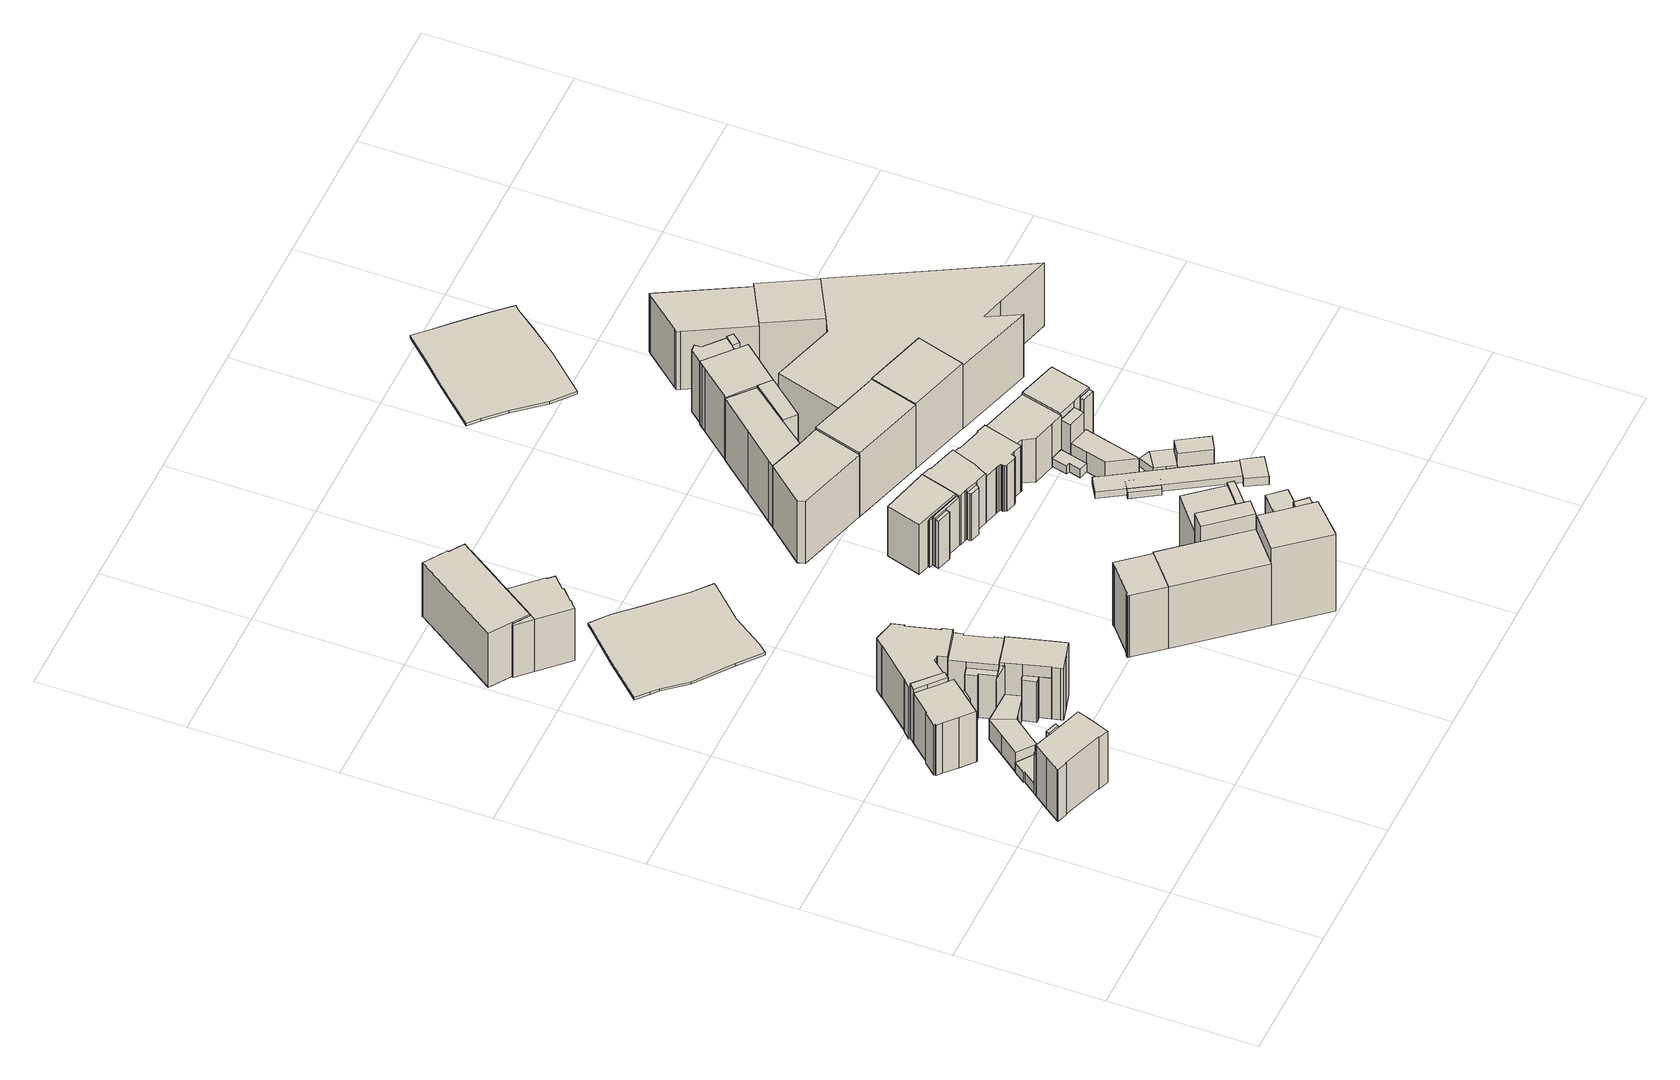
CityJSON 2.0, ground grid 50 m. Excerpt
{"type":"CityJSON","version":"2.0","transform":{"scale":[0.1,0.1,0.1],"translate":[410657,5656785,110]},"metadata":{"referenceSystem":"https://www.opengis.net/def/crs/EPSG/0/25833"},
"CityObjects":{
"building1":{"type":"Building","attributes":{"Gemeindeschluessel":14612000,"Geometrietyp2DReferenz":"3000","function":"31001_9998","roofType":"9999"},"children":["building1-1","building1-2"]},
"building1-1":{"type":"BuildingPart","attributes":{"Dachtyp_tdc":"tdcFreeFormRoof","Dachneigung":48.18,"QualitaetDacherkennung":24,"Geometrietyp2DReferenz":"3000","measuredHeight":22.72,"roofType":"5000"},"parents":["building1"],"geometry":[{"type":"Solid","lod":"1","boundaries":[[[[0,1,2,3,4]],[[5,6,7,8,9]],[[4,6,5,0]],[[3,7,6,4]],[[2,8,7,3]],[[1,9,8,2]],[[0,5,9,1]]]]}]},
"building1-2":{"type":"BuildingPart","attributes":{"Dachtyp_tdc":"tdcGableRoof","Dachneigung":35.53,"QualitaetDacherkennung":43,"Geometrietyp2DReferenz":"3000","measuredHeight":24.03,"roofType":"3100"},"parents":["building1"],"geometry":[{"type":"Solid","lod":"1","boundaries":[[[[10,11,12,13,14,15,16,17,18,19,20,21,22,23]],[[24,25,26,27,28,29,30,9,8,31,32,33,34,35]],[[23,25,24,10]],[[22,26,25,23]],[[21,27,26,22]],[[20,28,27,21]],[[19,29,28,20]],[[18,30,29,19]],[[17,9,30,18]],[[16,8,9,17]],[[15,31,8,16]],[[14,32,31,15]],[[13,33,32,14]],[[12,34,33,13]],[[11,35,34,12]],[[10,24,35,11]]]]}]},
"building2":{"type":"Building","attributes":{"Gemeindeschluessel":14612000,"Geometrietyp2DReferenz":"3000","function":"31001_9998","roofType":"9999"},"children":["building2-1","building2-2"]},
"building2-1":{"type":"BuildingPart","attributes":{"Dachtyp_tdc":"tdcFreeFormRoof","Dachneigung":70.53,"QualitaetDacherkennung":11,"Geometrietyp2DReferenz":"3000","measuredHeight":18.34,"roofType":"5000"},"parents":["building2"],"geometry":[{"type":"Solid","lod":"1","boundaries":[[[[36,37,38,39]],[[30,40,5,9]],[[39,40,30,36]],[[38,5,40,39]],[[37,9,5,38]],[[36,30,9,37]]]]}]},
"building2-2":{"type":"BuildingPart","attributes":{"Dachtyp_tdc":"tdcPolyFlatRoof","Dachneigung":3.97,"QualitaetDacherkennung":47,"Geometrietyp2DReferenz":"3000","measuredHeight":4.59,"roofType":"2100"},"parents":["building2"],"geometry":[{"type":"Solid","lod":"1","boundaries":[[[[41,42,43,44,45,46,47,48]],[[49,50,6,5,40,51,52,53]],[[48,50,49,41]],[[47,6,50,48]],[[46,5,6,47]],[[45,40,5,46]],[[44,51,40,45]],[[43,52,51,44]],[[42,53,52,43]],[[41,49,53,42]]]]}]},
"building3":{"type":"Building","attributes":{"Gemeindeschluessel":14612000,"Geometrietyp2DReferenz":"3000","function":"31001_9998","roofType":"9999"},"children":["building3-1","building3-2","building3-3"]},
"building3-1":{"type":"BuildingPart","attributes":{"Dachtyp_tdc":"tdcCutGableRoof","Dachneigung":29.33,"QualitaetDacherkennung":66,"Geometrietyp2DReferenz":"3000","measuredHeight":23.26,"roofType":"9999"},"parents":["building3"],"geometry":[{"type":"Solid","lod":"1","boundaries":[[[[54,55,56,57,58,59,60,61,62,63,64,65,66,67]],[[68,69,70,71,72,73,74,75,76,77,78,79,80,81]],[[67,69,68,54]],[[66,70,69,67]],[[65,71,70,66]],[[64,72,71,65]],[[63,73,72,64]],[[62,74,73,63]],[[61,75,74,62]],[[60,76,75,61]],[[59,77,76,60]],[[58,78,77,59]],[[57,79,78,58]],[[56,80,79,57]],[[55,81,80,56]],[[54,68,81,55]]]]}]},
"building3-2":{"type":"BuildingPart","attributes":{"Dachtyp_tdc":"tdcPolyFlatRoof","Dachneigung":14.62,"QualitaetDacherkennung":5,"Geometrietyp2DReferenz":"3000","measuredHeight":21.39,"roofType":"2100"},"parents":["building3"],"geometry":[{"type":"Solid","lod":"1","boundaries":[[[[82,83,84,85,86,87]],[[70,88,89,90,91,71]],[[87,88,70,82]],[[86,89,88,87]],[[85,90,89,86]],[[84,91,90,85]],[[83,71,91,84]],[[82,70,71,83]]]]}]},
"building3-3":{"type":"BuildingPart","attributes":{"Dachtyp_tdc":"tdcGableRoof","Dachneigung":46.06,"QualitaetDacherkennung":36,"Geometrietyp2DReferenz":"3000","measuredHeight":26.5,"roofType":"3100"},"parents":["building3"],"geometry":[{"type":"Solid","lod":"1","boundaries":[[[[92,93,94,95,96,97]],[[98,99,68,100,79,101]],[[97,99,98,92]],[[96,68,99,97]],[[95,100,68,96]],[[94,79,100,95]],[[93,101,79,94]],[[92,98,101,93]]]]}]},
"building4":{"type":"Building","attributes":{"Gemeindeschluessel":14612000,"Geometrietyp2DReferenz":"3000","function":"31001_9998","roofType":"9999"},"children":["building4-1","building4-2","building4-3","building4-4","building4-5"]},
"building4-1":{"type":"BuildingPart","attributes":{"Dachtyp_tdc":"tdcPolyFlatRoof","Dachneigung":3.03,"QualitaetDacherkennung":69,"Geometrietyp2DReferenz":"3000","measuredHeight":8.66,"roofType":"2100"},"parents":["building4"],"geometry":[{"type":"Solid","lod":"1","boundaries":[[[[102,103,104,105,106,107,108]],[[109,110,111,112,113,114,115]],[[108,110,109,102]],[[107,111,110,108]],[[106,112,111,107]],[[105,113,112,106]],[[104,114,113,105]],[[103,115,114,104]],[[102,109,115,103]]]]}]},
"building4-2":{"type":"BuildingPart","attributes":{"Dachtyp_tdc":"tdcPolyFlatRoof","Dachneigung":3.24,"QualitaetDacherkennung":60,"Geometrietyp2DReferenz":"3000","measuredHeight":8.74,"roofType":"2100"},"parents":["building4"],"geometry":[{"type":"Solid","lod":"1","boundaries":[[[[116,103,102,117,118,119,120]],[[121,122,123,124,125,109,115]],[[120,122,121,116]],[[119,123,122,120]],[[118,124,123,119]],[[117,125,124,118]],[[102,109,125,117]],[[103,115,109,102]],[[116,121,115,103]]]]}]},
"building4-3":{"type":"BuildingPart","attributes":{"Dachtyp_tdc":"tdcFreeFormRoof","Dachneigung":61.63,"QualitaetDacherkennung":20,"Geometrietyp2DReferenz":"3000","measuredHeight":21.73,"roofType":"5000"},"parents":["building4"],"geometry":[{"type":"Solid","lod":"1","boundaries":[[[[126,127,128,129,130,131,132,133,134]],[[135,136,137,138,139,124,140,123,141]],[[134,136,135,126]],[[133,137,136,134]],[[132,138,137,133]],[[131,139,138,132]],[[130,124,139,131]],[[129,140,124,130]],[[128,123,140,129]],[[127,141,123,128]],[[126,135,141,127]]]]}]},
"building4-4":{"type":"BuildingPart","attributes":{"Dachtyp_tdc":"tdcFreeFormRoof","Dachneigung":58.58,"QualitaetDacherkennung":15,"Geometrietyp2DReferenz":"3000","measuredHeight":21.05,"roofType":"5000"},"parents":["building4"],"geometry":[{"type":"Solid","lod":"1","boundaries":[[[[142,143,144,145]],[[122,121,146,147]],[[145,121,122,142]],[[144,146,121,145]],[[143,147,146,144]],[[142,122,147,143]]]]}]},
"building4-5":{"type":"BuildingPart","attributes":{"Dachtyp_tdc":"tdcGableRoof","Dachneigung":33.59,"QualitaetDacherkennung":69,"Geometrietyp2DReferenz":"3000","measuredHeight":23.8,"roofType":"3100"},"parents":["building4"],"geometry":[{"type":"Solid","lod":"1","boundaries":[[[[148,149,150,151,152,153,154,155,156,157,158,159,160]],[[136,135,123,122,147,161,162,163,164,165,166,167,168]],[[160,135,136,148]],[[159,123,135,160]],[[158,122,123,159]],[[157,147,122,158]],[[156,161,147,157]],[[155,162,161,156]],[[154,163,162,155]],[[153,164,163,154]],[[152,165,164,153]],[[151,166,165,152]],[[150,167,166,151]],[[149,168,167,150]],[[148,136,168,149]]]]}]},
"building5":{"type":"Building","attributes":{"Dachtyp_tdc":"tdcFreeFormRoof","Gemeindeschluessel":14612000,"Dachneigung":17.53,"QualitaetDacherkennung":15,"Geometrietyp2DReferenz":"3000","measuredHeight":23.9,"function":"31001_9998","roofType":"5000"},"geometry":[{"type":"Solid","lod":"1","boundaries":[[[[169,170,171,172,173,174,175,176,177,178,179,180,181,182,183,184,185,186,187,188]],[[189,190,191,192,193,194,195,196,197,198,199,200,201,202,203,204,205,206,207,208]],[[188,190,189,169]],[[187,191,190,188]],[[186,192,191,187]],[[185,193,192,186]],[[184,194,193,185]],[[183,195,194,184]],[[182,196,195,183]],[[181,197,196,182]],[[180,198,197,181]],[[179,199,198,180]],[[178,200,199,179]],[[177,201,200,178]],[[176,202,201,177]],[[175,203,202,176]],[[174,204,203,175]],[[173,205,204,174]],[[172,206,205,173]],[[171,207,206,172]],[[170,208,207,171]],[[169,189,208,170]]]]}]},
"building6":{"type":"Building","attributes":{"Gemeindeschluessel":14612000,"Geometrietyp2DReferenz":"3000","function":"31001_9998","roofType":"9999"},"children":["building6-1","building6-2"]},
"building6-1":{"type":"BuildingPart","attributes":{"Dachtyp_tdc":"tdcGableRoof","Dachneigung":30.36,"QualitaetDacherkennung":74,"Geometrietyp2DReferenz":"3000","measuredHeight":23.02,"roofType":"3100"},"parents":["building6"],"geometry":[{"type":"Solid","lod":"1","boundaries":[[[[209,210,211,212,213,214,215,216,217,218,219,220]],[[221,222,223,224,225,226,227,228,229,230,231,232]],[[220,222,221,209]],[[219,223,222,220]],[[218,224,223,219]],[[217,225,224,218]],[[216,226,225,217]],[[215,227,226,216]],[[214,228,227,215]],[[213,229,228,214]],[[212,230,229,213]],[[211,231,230,212]],[[210,232,231,211]],[[209,221,232,210]]]]}]},
"building6-2":{"type":"BuildingPart","attributes":{"Dachtyp_tdc":"tdcFreeFormRoof","Dachneigung":64.62,"QualitaetDacherkennung":30,"Geometrietyp2DReferenz":"3000","measuredHeight":20.66,"roofType":"5000"},"parents":["building6"],"geometry":[{"type":"Solid","lod":"1","boundaries":[[[[233,234,235,236,237,238,239]],[[240,241,242,243,244,228,227]],[[239,240,227,233]],[[238,241,240,239]],[[237,242,241,238]],[[236,243,242,237]],[[235,244,243,236]],[[234,228,244,235]],[[233,227,228,234]]]]}]},
"building7":{"type":"Building","attributes":{"name":"Leonardo Hotel","Gemeindeschluessel":14612000,"Geometrietyp2DReferenz":"3000","function":"31001_2071","roofType":"9999"},"children":["building7-1","building7-2","building7-3","building7-4","building7-5"]},
"building7-1":{"type":"BuildingPart","attributes":{"Dachtyp_tdc":"tdcPolyFlatRoof","Dachneigung":12.31,"QualitaetDacherkennung":57,"Geometrietyp2DReferenz":"3000","measuredHeight":4.43,"roofType":"2100"},"parents":["building7"],"geometry":[{"type":"Solid","lod":"1","boundaries":[[[[245,246,247,248]],[[249,250,251,252]],[[248,250,249,245]],[[247,251,250,248]],[[246,252,251,247]],[[245,249,252,246]]]]}]},
"building7-2":{"type":"BuildingPart","attributes":{"Dachtyp_tdc":"tdcPolyFlatRoof","Dachneigung":0,"QualitaetDacherkennung":54,"Geometrietyp2DReferenz":"3000","measuredHeight":22.16,"roofType":"1000"},"parents":["building7"],"geometry":[{"type":"Solid","lod":"1","boundaries":[[[[253,254,255,256,257,258,259,260,261,262,263,264]],[[265,266,267,268,269,270,271,272,273,274,275,276]],[[264,266,265,253]],[[263,267,266,264]],[[262,268,267,263]],[[261,269,268,262]],[[260,270,269,261]],[[259,271,270,260]],[[258,272,271,259]],[[257,273,272,258]],[[256,274,273,257]],[[255,275,274,256]],[[254,276,275,255]],[[253,265,276,254]]]]}]},
"building7-3":{"type":"BuildingPart","attributes":{"Dachtyp_tdc":"tdcPolyFlatRoof","Dachneigung":0,"QualitaetDacherkennung":30,"Geometrietyp2DReferenz":"3000","measuredHeight":22.2,"roofType":"1000"},"parents":["building7"],"geometry":[{"type":"Solid","lod":"1","boundaries":[[[[277,278,279,280]],[[265,281,282,283]],[[280,281,265,277]],[[279,282,281,280]],[[278,283,282,279]],[[277,265,283,278]]]]}]},
"building7-4":{"type":"BuildingPart","attributes":{"Dachtyp_tdc":"tdcPolyFlatRoof","Dachneigung":0,"QualitaetDacherkennung":19,"Geometrietyp2DReferenz":"3000","measuredHeight":22.3,"roofType":"1000"},"parents":["building7"],"geometry":[{"type":"Solid","lod":"1","boundaries":[[[[284,285,286,287,288,289,290]],[[291,249,252,266,283,292,293]],[[290,249,291,284]],[[289,252,249,290]],[[288,266,252,289]],[[287,283,266,288]],[[286,292,283,287]],[[285,293,292,286]],[[284,291,293,285]]]]}]},
"building7-5":{"type":"BuildingPart","attributes":{"Dachtyp_tdc":"tdcHipRoof","Dachneigung":15.11,"QualitaetDacherkennung":19,"Geometrietyp2DReferenz":"3000","measuredHeight":24.13,"roofType":"3200"},"parents":["building7"],"geometry":[{"type":"Solid","lod":"1","boundaries":[[[[294,295,296,297,298,299,300,301,302]],[[282,303,304,305,306,307,308,293,292]],[[302,303,282,294]],[[301,304,303,302]],[[300,305,304,301]],[[299,306,305,300]],[[298,307,306,299]],[[297,308,307,298]],[[296,293,308,297]],[[295,292,293,296]],[[294,282,292,295]]]]}]},
"building8":{"type":"Building","attributes":{"BodenHoehe":115.72,"gemHoehe":0,"BauwerkHoehe":1,"Erfassungsdatum_Objekt":"2021-12-02","Gemeindeschluessel":"14612000","Geometrietyp2DReferenz":"3000","measuredHeight":1,"function":"53001_1800"},"geometry":[{"type":"Solid","lod":"1","boundaries":[[[[309,310,311,312,313,314,315,316,317,318,319,320,321,322,323,324,325,326]],[[327,328,329,330,331,332,333,334,335,336,337,338,339,340,341,342,343,344]],[[326,328,327,309]],[[325,329,328,326]],[[324,330,329,325]],[[323,331,330,324]],[[322,332,331,323]],[[321,333,332,322]],[[320,334,333,321]],[[319,335,334,320]],[[318,336,335,319]],[[317,337,336,318]],[[316,338,337,317]],[[315,339,338,316]],[[314,340,339,315]],[[313,341,340,314]],[[312,342,341,313]],[[311,343,342,312]],[[310,344,343,311]],[[309,327,344,310]]]]}]},
"building9":{"type":"Building","attributes":{"Gemeindeschluessel":14612000,"Geometrietyp2DReferenz":"3000","function":"31001_9998","roofType":"9999"},"children":["building9-1","building9-2","building9-3","building9-4","building9-5","building9-6","building9-7","building9-8"]},
"building9-1":{"type":"BuildingPart","attributes":{"Dachtyp_tdc":"tdcPolyFlatRoof","Dachneigung":0,"QualitaetDacherkennung":0,"Geometrietyp2DReferenz":"3000","measuredHeight":3.32,"roofType":"9999"},"parents":["building9"],"geometry":[{"type":"Solid","lod":"1","boundaries":[[[[345,346,347,348,349]],[[350,351,352,353,354]],[[349,351,350,345]],[[348,352,351,349]],[[347,353,352,348]],[[346,354,353,347]],[[345,350,354,346]]]]}]},
"building9-2":{"type":"BuildingPart","attributes":{"Dachtyp_tdc":"tdcGableRoof","Dachneigung":31.14,"QualitaetDacherkennung":39,"Geometrietyp2DReferenz":"3000","measuredHeight":28.52,"roofType":"3100"},"parents":["building9"],"geometry":[{"type":"Solid","lod":"1","boundaries":[[[[355,356,357,358,359,360,361,362]],[[354,363,364,365,366,367,368,350]],[[362,363,354,355]],[[361,364,363,362]],[[360,365,364,361]],[[359,366,365,360]],[[358,367,366,359]],[[357,368,367,358]],[[356,350,368,357]],[[355,354,350,356]]]]}]},
"building9-3":{"type":"BuildingPart","attributes":{"Dachtyp_tdc":"tdcPolyFlatRoof","Dachneigung":0,"QualitaetDacherkennung":59,"Geometrietyp2DReferenz":"3000","measuredHeight":32.54,"roofType":"1000"},"parents":["building9"],"geometry":[{"type":"Solid","lod":"1","boundaries":[[[[369,370,371,372,373]],[[363,374,375,376,364]],[[373,374,363,369]],[[372,375,374,373]],[[371,376,375,372]],[[370,364,376,371]],[[369,363,364,370]]]]}]},
"building9-4":{"type":"BuildingPart","attributes":{"Dachtyp_tdc":"tdcPolyFlatRoof","Dachneigung":0,"QualitaetDacherkennung":31,"Geometrietyp2DReferenz":"3000","measuredHeight":24.91,"roofType":"1000"},"parents":["building9"],"geometry":[{"type":"Solid","lod":"1","boundaries":[[[[377,378,379,380]],[[374,381,382,375]],[[380,381,374,377]],[[379,382,381,380]],[[378,375,382,379]],[[377,374,375,378]]]]}]},
"building9-5":{"type":"BuildingPart","attributes":{"Dachtyp_tdc":"tdcHipAndGableRoof","Dachneigung":31.16,"QualitaetDacherkennung":58,"Geometrietyp2DReferenz":"3000","measuredHeight":28.51,"roofType":"5000"},"parents":["building9"],"geometry":[{"type":"Solid","lod":"1","boundaries":[[[[358,383,357,384,385,386,387,388,389,390,391]],[[367,392,393,394,395,396,397,398,399,368,400]],[[391,392,367,358]],[[390,393,392,391]],[[389,394,393,390]],[[388,395,394,389]],[[387,396,395,388]],[[386,397,396,387]],[[385,398,397,386]],[[384,399,398,385]],[[357,368,399,384]],[[383,400,368,357]],[[358,367,400,383]]]]}]},
"building9-6":{"type":"BuildingPart","attributes":{"Dachtyp_tdc":"tdcPolyFlatRoof","Dachneigung":0,"QualitaetDacherkennung":52,"Geometrietyp2DReferenz":"3000","measuredHeight":28.01,"roofType":"1000"},"parents":["building9"],"geometry":[{"type":"Solid","lod":"1","boundaries":[[[[401,402,403,404,405]],[[406,407,408,409,410]],[[405,407,406,401]],[[404,408,407,405]],[[403,409,408,404]],[[402,410,409,403]],[[401,406,410,402]]]]}]},
"building9-7":{"type":"BuildingPart","attributes":{"Dachtyp_tdc":"tdcPolyFlatRoof","Dachneigung":10.08,"QualitaetDacherkennung":61,"Geometrietyp2DReferenz":"3000","measuredHeight":15.03,"roofType":"2100"},"parents":["building9"],"geometry":[{"type":"Solid","lod":"1","boundaries":[[[[411,412,413,414,415]],[[416,417,408,407,418]],[[415,417,416,411]],[[414,408,417,415]],[[413,407,408,414]],[[412,418,407,413]],[[411,416,418,412]]]]}]},
"building9-8":{"type":"BuildingPart","attributes":{"Dachtyp_tdc":"tdcPolyFlatRoof","Dachneigung":0,"QualitaetDacherkennung":44,"Geometrietyp2DReferenz":"3000","measuredHeight":32.74,"roofType":"1000"},"parents":["building9"],"geometry":[{"type":"Solid","lod":"1","boundaries":[[[[419,420,421,422,423,424,425]],[[410,426,427,366,365,428,406]],[[425,426,410,419]],[[424,427,426,425]],[[423,366,427,424]],[[422,365,366,423]],[[421,428,365,422]],[[420,406,428,421]],[[419,410,406,420]]]]}]},
"building10":{"type":"Building","attributes":{"Gemeindeschluessel":14612000,"Geometrietyp2DReferenz":"3000","function":"31001_9998","roofType":"9999"},"children":["building10-1","building10-2","building10-3","building10-4"]},
"building10-1":{"type":"BuildingPart","attributes":{"Dachtyp_tdc":"tdcFreeFormRoof","Dachneigung":77.82,"QualitaetDacherkennung":31,"Geometrietyp2DReferenz":"3000","measuredHeight":21.51,"roofType":"5000"},"parents":["building10"],"geometry":[{"type":"Solid","lod":"1","boundaries":[[[[429,430,431,432,433]],[[434,435,436,437,438]],[[433,435,434,429]],[[432,436,435,433]],[[431,437,436,432]],[[430,438,437,431]],[[429,434,438,430]]]]}]},
"building10-2":{"type":"BuildingPart","attributes":{"Dachtyp_tdc":"tdcPolyFlatRoof","Dachneigung":23.95,"QualitaetDacherkennung":57,"Geometrietyp2DReferenz":"3000","measuredHeight":20.24,"roofType":"2100"},"parents":["building10"],"geometry":[{"type":"Solid","lod":"1","boundaries":[[[[439,440,441,442]],[[443,436,435,444]],[[442,436,443,439]],[[441,435,436,442]],[[440,444,435,441]],[[439,443,444,440]]]]}]},
"building10-3":{"type":"BuildingPart","attributes":{"Dachtyp_tdc":"tdcPolyFlatRoof","Dachneigung":0,"QualitaetDacherkennung":22,"Geometrietyp2DReferenz":"3000","measuredHeight":19.78,"roofType":"1000"},"parents":["building10"],"geometry":[{"type":"Solid","lod":"1","boundaries":[[[[445,446,447,448,449]],[[450,438,437,451,452]],[[449,438,450,445]],[[448,437,438,449]],[[447,451,437,448]],[[446,452,451,447]],[[445,450,452,446]]]]}]},
"building10-4":{"type":"BuildingPart","attributes":{"Dachtyp_tdc":"tdcGableRoof","Dachneigung":29.62,"QualitaetDacherkennung":76,"Geometrietyp2DReferenz":"3000","measuredHeight":22.91,"roofType":"3100"},"parents":["building10"],"geometry":[{"type":"Solid","lod":"1","boundaries":[[[[453,454,455,456]],[[457,458,450,459]],[[456,458,457,453]],[[455,450,458,456]],[[454,459,450,455]],[[453,457,459,454]]]]}]},
"building11":{"type":"Building","attributes":{"Dachtyp_tdc":"tdcPolyFlatRoof","Gemeindeschluessel":14612000,"Dachneigung":0,"QualitaetDacherkennung":79,"Geometrietyp2DReferenz":"3000","measuredHeight":26.2,"function":"31001_9998","roofType":"1000"},"geometry":[{"type":"Solid","lod":"1","boundaries":[[[[460,461,462,463,464,465]],[[466,467,468,469,470,471]],[[465,467,466,460]],[[464,468,467,465]],[[463,469,468,464]],[[462,470,469,463]],[[461,471,470,462]],[[460,466,471,461]]]]}]},
"building12":{"type":"Building","attributes":{"Dachtyp_tdc":"tdcFreeFormRoof","Gemeindeschluessel":14612000,"Dachneigung":17,"QualitaetDacherkennung":2,"Geometrietyp2DReferenz":"3000","measuredHeight":26.18,"function":"31001_9998","roofType":"5000"},"geometry":[{"type":"Solid","lod":"1","boundaries":[[[[472,473,474,475]],[[476,477,478,479]],[[475,477,476,472]],[[474,478,477,475]],[[473,479,478,474]],[[472,476,479,473]]]]}]},
"building13":{"type":"Building","attributes":{"Gemeindeschluessel":14612000,"Geometrietyp2DReferenz":"3000","function":"31001_9998","roofType":"9999"},"children":["building13-1","building13-2"]},
"building13-1":{"type":"BuildingPart","attributes":{"Dachtyp_tdc":"tdcGableRoof","Dachneigung":28.88,"QualitaetDacherkennung":80,"Geometrietyp2DReferenz":"3000","measuredHeight":23.04,"roofType":"3100"},"parents":["building13"],"geometry":[{"type":"Solid","lod":"1","boundaries":[[[[480,481,482,483,484,485,486,487,488,456,489,490,491,492,493,494,495,496]],[[497,498,499,500,501,502,503,504,505,506,507,508,509,510,511,512,513,514]],[[496,498,497,480]],[[495,499,498,496]],[[494,500,499,495]],[[493,501,500,494]],[[492,502,501,493]],[[491,503,502,492]],[[490,504,503,491]],[[489,505,504,490]],[[456,506,505,489]],[[488,507,506,456]],[[487,508,507,488]],[[486,509,508,487]],[[485,510,509,486]],[[484,511,510,485]],[[483,512,511,484]],[[482,513,512,483]],[[481,514,513,482]],[[480,497,514,481]]]]}]},
"building13-2":{"type":"BuildingPart","attributes":{"Dachtyp_tdc":"tdcPolyFlatRoof","Dachneigung":22.04,"QualitaetDacherkennung":66,"Geometrietyp2DReferenz":"3000","measuredHeight":20.19,"roofType":"2100"},"parents":["building13"],"geometry":[{"type":"Solid","lod":"1","boundaries":[[[[515,516,517,518,519,520,521,522]],[[523,500,499,498,524,525,526,527]],[[522,500,523,515]],[[521,499,500,522]],[[520,498,499,521]],[[519,524,498,520]],[[518,525,524,519]],[[517,526,525,518]],[[516,527,526,517]],[[515,523,527,516]]]]}]},
"building14":{"type":"Building","attributes":{"Gemeindeschluessel":14612000,"Geometrietyp2DReferenz":"3000","function":"31001_9998","roofType":"9999"},"children":["building14-1","building14-2"]},
"building14-1":{"type":"BuildingPart","attributes":{"Dachtyp_tdc":"tdcHipAndGableRoof","Dachneigung":12.48,"QualitaetDacherkennung":33,"Geometrietyp2DReferenz":"3000","measuredHeight":28.25,"roofType":"5000"},"parents":["building14"],"geometry":[{"type":"Solid","lod":"1","boundaries":[[[[528,529,530,531]],[[532,533,534,535]],[[531,533,532,528]],[[530,534,533,531]],[[529,535,534,530]],[[528,532,535,529]]]]}]},
"building14-2":{"type":"BuildingPart","attributes":{"Dachtyp_tdc":"tdcPolyFlatRoof","Dachneigung":0,"QualitaetDacherkennung":70,"Geometrietyp2DReferenz":"3000","measuredHeight":26.2,"roofType":"1000"},"parents":["building14"],"geometry":[{"type":"Solid","lod":"1","boundaries":[[[[536,537,538,539,540,541,542]],[[543,544,532,535,545,546,547]],[[542,544,543,536]],[[541,532,544,542]],[[540,535,532,541]],[[539,545,535,540]],[[538,546,545,539]],[[537,547,546,538]],[[536,543,547,537]]]]}]},
"building15":{"type":"Building","attributes":{"Dachtyp_tdc":"tdcFreeFormRoof","Gemeindeschluessel":14612000,"Dachneigung":27.16,"QualitaetDacherkennung":75,"Geometrietyp2DReferenz":"3000","measuredHeight":21.67,"function":"31001_9998","roofType":"5000"},"geometry":[{"type":"Solid","lod":"1","boundaries":[[[[548,549,550,551,552,553,554,555,556,557,558,559,560,561,562,563,564,565,566,567,568,569,570,571,572,573,574,575]],[[576,577,578,579,580,581,582,583,584,585,586,587,588,589,590,591,592,593,594,595,596,597,598,599,600,601,602,603]],[[575,577,576,548]],[[574,578,577,575]],[[573,579,578,574]],[[572,580,579,573]],[[571,581,580,572]],[[570,582,581,571]],[[569,583,582,570]],[[568,584,583,569]],[[567,585,584,568]],[[566,586,585,567]],[[565,587,586,566]],[[564,588,587,565]],[[563,589,588,564]],[[562,590,589,563]],[[561,591,590,562]],[[560,592,591,561]],[[559,593,592,560]],[[558,594,593,559]],[[557,595,594,558]],[[556,596,595,557]],[[555,597,596,556]],[[554,598,597,555]],[[553,599,598,554]],[[552,600,599,553]],[[551,601,600,552]],[[550,602,601,551]],[[549,603,602,550]],[[548,576,603,549]]]]}]},
"building16":{"type":"Building","attributes":{"Dachtyp_tdc":"tdcFreeFormRoof","Gemeindeschluessel":14612000,"Dachneigung":19.79,"QualitaetDacherkennung":23,"Geometrietyp2DReferenz":"3000","measuredHeight":28.74,"function":"31001_9998","roofType":"5000"},"geometry":[{"type":"Solid","lod":"1","boundaries":[[[[604,605,606,607,608]],[[609,610,611,612,613]],[[608,610,609,604]],[[607,611,610,608]],[[606,612,611,607]],[[605,613,612,606]],[[604,609,613,605]]]]}]},
"building17":{"type":"Building","attributes":{"Dachtyp_tdc":"tdcPolyFlatRoof","Gemeindeschluessel":14612000,"Dachneigung":3.9,"QualitaetDacherkennung":80,"Geometrietyp2DReferenz":"3000","measuredHeight":2.7,"function":"31001_9998","roofType":"2100"},"geometry":[{"type":"Solid","lod":"1","boundaries":[[[[614,615,616,617]],[[618,619,620,621]],[[617,619,618,614]],[[616,620,619,617]],[[615,621,620,616]],[[614,618,621,615]]]]}]},
"building18":{"type":"Building","attributes":{"Gemeindeschluessel":14612000,"Dachneigung":84.46,"Dachorientierung":0,"MittlereTraufHoehe":113.17,"QualitaetDacherkennung":95,"ObjektHoehe":3.04,"BodenHoehe":110.24,"Geometrietyp2DReferenz":"3000","AbsoluteHoehe":113.28,"Dachflaeche":289.32,"measuredHeight":3.04,"function":"31001_9998","roofType":"2100","storeysAboveGround":1},"geometry":[{"type":"Solid","lod":"1","boundaries":[[[[622,623,624,625,626,627,628,629,630,631,632,633]],[[634,635,636,637,638,639,640,641,642,643,644,645]],[[633,635,634,622]],[[632,636,635,633]],[[631,637,636,632]],[[630,638,637,631]],[[629,639,638,630]],[[628,640,639,629]],[[627,641,640,628]],[[626,642,641,627]],[[625,643,642,626]],[[624,644,643,625]],[[623,645,644,624]],[[622,634,645,623]]]]}]},
"building19":{"type":"Building","attributes":{"Dachtyp_tdc":"tdcPolyFlatRoof","Gemeindeschluessel":14612000,"Dachneigung":2.85,"QualitaetDacherkennung":72,"Geometrietyp2DReferenz":"3000","measuredHeight":3.59,"function":"31001_9998","roofType":"2100"},"geometry":[{"type":"Solid","lod":"1","boundaries":[[[[646,647,648,649,650,651,652]],[[653,654,655,656,657,658,659]],[[652,654,653,646]],[[651,655,654,652]],[[650,656,655,651]],[[649,657,656,650]],[[648,658,657,649]],[[647,659,658,648]],[[646,653,659,647]]]]}]},
"building20":{"type":"Building","attributes":{"Dachtyp_tdc":"tdcFreeFormRoof","Gemeindeschluessel":14612000,"Dachneigung":27.91,"QualitaetDacherkennung":48,"Geometrietyp2DReferenz":"3000","measuredHeight":20.57,"function":"31001_9998","roofType":"5000"},"geometry":[{"type":"Solid","lod":"1","boundaries":[[[[660,661,662,663,664,665,666,667]],[[585,668,669,670,671,672,673,586]],[[667,668,585,660]],[[666,669,668,667]],[[665,670,669,666]],[[664,671,670,665]],[[663,672,671,664]],[[662,673,672,663]],[[661,586,673,662]],[[660,585,586,661]]]]}]},
"building21":{"type":"Building","attributes":{"Gemeindeschluessel":14612000,"Geometrietyp2DReferenz":"3000","function":"31001_9998","roofType":"9999"},"children":["building21-1","building21-2"]},
"building21-1":{"type":"BuildingPart","attributes":{"Dachtyp_tdc":"tdcFreeFormRoof","Dachneigung":36.16,"QualitaetDacherkennung":8,"Geometrietyp2DReferenz":"3000","measuredHeight":16.9,"roofType":"5000"},"parents":["building21"],"geometry":[{"type":"Solid","lod":"1","boundaries":[[[[674,675,676,677,678]],[[679,680,681,682,683]],[[678,680,679,674]],[[677,681,680,678]],[[676,682,681,677]],[[675,683,682,676]],[[674,679,683,675]]]]}]},
"building21-2":{"type":"BuildingPart","attributes":{"Dachtyp_tdc":"tdcPolyFlatRoof","Dachneigung":4.12,"QualitaetDacherkennung":60,"Geometrietyp2DReferenz":"3000","measuredHeight":8.59,"roofType":"2100"},"parents":["building21"],"geometry":[{"type":"Solid","lod":"1","boundaries":[[[[684,685,686,687,688,689]],[[682,690,691,692,693,683]],[[688,690,682,689]],[[687,691,690,688]],[[686,692,691,687]],[[685,693,692,686]],[[684,683,693,685]],[[689,682,683,684]]]]}]},
"building22":{"type":"Building","attributes":{"Dachtyp_tdc":"tdcPolyFlatRoof","Gemeindeschluessel":14612000,"Dachneigung":0,"QualitaetDacherkennung":64,"Geometrietyp2DReferenz":"3000","measuredHeight":3.68,"function":"31001_9998","roofType":"1000"},"geometry":[{"type":"Solid","lod":"1","boundaries":[[[[694,695,696]],[[697,698,699]],[[696,698,697,694]],[[695,699,698,696]],[[694,697,699,695]]]]}]},
"building23":{"type":"Building","attributes":{"Gemeindeschluessel":14612000,"Dachneigung":90,"Dachorientierung":0,"MittlereTraufHoehe":113.57,"QualitaetDacherkennung":100,"ObjektHoehe":3.37,"BodenHoehe":110.2,"Geometrietyp2DReferenz":"3000","AbsoluteHoehe":113.57,"Dachflaeche":63.41,"measuredHeight":3.37,"function":"31001_9998","roofType":"1000","storeysAboveGround":1},"geometry":[{"type":"Solid","lod":"1","boundaries":[[[[700,701,702,703,704,705]],[[634,645,706,707,708,709]],[[705,645,634,700]],[[704,706,645,705]],[[703,707,706,704]],[[702,708,707,703]],[[701,709,708,702]],[[700,634,709,701]]]]}]},
"building24":{"type":"Building","attributes":{"Dachtyp_tdc":"tdcPolyFlatRoof","Gemeindeschluessel":14612000,"Dachneigung":0,"QualitaetDacherkennung":67,"Geometrietyp2DReferenz":"3000","measuredHeight":3.69,"function":"31001_9998","roofType":"1000"},"geometry":[{"type":"Solid","lod":"1","boundaries":[[[[710,711,712,695,694,713]],[[714,715,716,717,718,719]],[[713,715,714,710]],[[694,716,715,713]],[[695,717,716,694]],[[712,718,717,695]],[[711,719,718,712]],[[710,714,719,711]]]]}]},
"building25":{"type":"Building","attributes":{"Dachtyp_tdc":"tdcPolyFlatRoof","Gemeindeschluessel":14612000,"Dachneigung":0,"QualitaetDacherkennung":72,"Geometrietyp2DReferenz":"3000","measuredHeight":8.66,"function":"31001_9998","roofType":"1000"},"geometry":[{"type":"Solid","lod":"1","boundaries":[[[[720,721,722,723,724,725]],[[726,714,719,727,728,729]],[[725,714,726,720]],[[724,719,714,725]],[[723,727,719,724]],[[722,728,727,723]],[[721,729,728,722]],[[720,726,729,721]]]]}]},
"building26":{"type":"Building","attributes":{"Gemeindeschluessel":14612000,"Geometrietyp2DReferenz":"3000","function":"31001_9998","roofType":"9999"},"children":["building26-1","building26-2","building26-3"]},
"building26-1":{"type":"BuildingPart","attributes":{"Dachtyp_tdc":"tdcPolyFlatRoof","Dachneigung":0,"QualitaetDacherkennung":54,"Geometrietyp2DReferenz":"3000","measuredHeight":26.09,"roofType":"1000"},"parents":["building26"],"geometry":[{"type":"Solid","lod":"1","boundaries":[[[[730,731,732,733,734,735,736,737]],[[738,739,740,741,742,743,744,745]],[[737,738,745,730]],[[736,739,738,737]],[[735,740,739,736]],[[734,741,740,735]],[[733,742,741,734]],[[732,743,742,733]],[[731,744,743,732]],[[730,745,744,731]]]]}]},
"building26-2":{"type":"BuildingPart","attributes":{"Dachtyp_tdc":"tdcGableRoof","Dachneigung":10.11,"QualitaetDacherkennung":24,"Geometrietyp2DReferenz":"3000","measuredHeight":27.91,"roofType":"3100"},"parents":["building26"],"geometry":[{"type":"Solid","lod":"1","boundaries":[[[[746,747,748,749,750,751,752,753,754,755,756]],[[757,544,758,759,760,761,745,744,762,763,533]],[[756,544,757,746]],[[755,758,544,756]],[[754,759,758,755]],[[753,760,759,754]],[[752,761,760,753]],[[751,745,761,752]],[[750,744,745,751]],[[749,762,744,750]],[[748,763,762,749]],[[747,533,763,748]],[[746,757,533,747]]]]}]},
"building26-3":{"type":"BuildingPart","attributes":{"Dachtyp_tdc":"tdcPolyFlatRoof","Dachneigung":18.09,"QualitaetDacherkennung":50,"Geometrietyp2DReferenz":"3000","measuredHeight":27.22,"roofType":"2100"},"parents":["building26"],"geometry":[{"type":"Solid","lod":"1","boundaries":[[[[764,765,766,767]],[[743,742,768,769]],[[767,742,743,764]],[[766,768,742,767]],[[765,769,768,766]],[[764,743,769,765]]]]}]},
"building27":{"type":"Building","attributes":{"Dachtyp_tdc":"tdcGableRoof","Gemeindeschluessel":14612000,"Dachneigung":11.78,"QualitaetDacherkennung":65,"Geometrietyp2DReferenz":"3000","measuredHeight":28.58,"function":"31001_9998","roofType":"3100"},"geometry":[{"type":"Solid","lod":"1","boundaries":[[[[770,771,772,773]],[[774,775,776,777]],[[773,775,774,770]],[[772,776,775,773]],[[771,777,776,772]],[[770,774,777,771]]]]}]},
"building28":{"type":"Building","attributes":{"Gemeindeschluessel":14612000,"Geometrietyp2DReferenz":"3000","function":"31001_9998","roofType":"9999"},"children":["building28-1","building28-2"]},
"building28-1":{"type":"BuildingPart","attributes":{"Dachtyp_tdc":"tdcPolyFlatRoof","Dachneigung":28.77,"QualitaetDacherkennung":67,"Geometrietyp2DReferenz":"3000","measuredHeight":18.59,"roofType":"2100"},"parents":["building28"],"geometry":[{"type":"Solid","lod":"1","boundaries":[[[[778,779,780,781]],[[782,783,784,785]],[[781,783,782,778]],[[780,784,783,781]],[[779,785,784,780]],[[778,782,785,779]]]]}]},
"building28-2":{"type":"BuildingPart","attributes":{"Dachtyp_tdc":"tdcGableRoof","Dachneigung":28.08,"QualitaetDacherkennung":58,"Geometrietyp2DReferenz":"3000","measuredHeight":21.1,"roofType":"3100"},"parents":["building28"],"geometry":[{"type":"Solid","lod":"1","boundaries":[[[[786,787,788,789,790,791]],[[792,782,785,793,669,668]],[[791,782,792,786]],[[790,785,782,791]],[[789,793,785,790]],[[788,669,793,789]],[[787,668,669,788]],[[786,792,668,787]]]]}]},
"building29":{"type":"Building","attributes":{"Erfassungsdatum_Objekt":"2021-12-02","BodenHoehe":115.66,"gemHoehe":0,"BauwerkHoehe":1,"Gemeindeschluessel":"14612000","Geometrietyp2DReferenz":"3000","measuredHeight":1,"function":"53001_1800"},"geometry":[{"type":"Solid","lod":"1","boundaries":[[[[794,795,796,797,798,799,800,801,802,803,804,805,806,807,808,809]],[[810,811,812,813,814,815,816,817,818,819,820,821,822,823,824,825]],[[809,811,810,794]],[[808,812,811,809]],[[807,813,812,808]],[[806,814,813,807]],[[805,815,814,806]],[[804,816,815,805]],[[803,817,816,804]],[[802,818,817,803]],[[801,819,818,802]],[[800,820,819,801]],[[799,821,820,800]],[[798,822,821,799]],[[797,823,822,798]],[[796,824,823,797]],[[795,825,824,796]],[[794,810,825,795]]]]}]},
"building30":{"type":"Building","attributes":{"name":"Penck Hotel","Dachtyp_tdc":"tdcPolyFlatRoof","Gemeindeschluessel":14612000,"Dachneigung":0,"QualitaetDacherkennung":12,"Geometrietyp2DReferenz":"3000","measuredHeight":26.71,"function":"31001_2071","roofType":"1000"},"geometry":[{"type":"Solid","lod":"1","boundaries":[[[[826,827,828,829,830,831,832,833,834,835,836,837]],[[838,839,840,841,842,843,844,845,846,847,848,849]],[[837,839,838,826]],[[836,840,839,837]],[[835,841,840,836]],[[834,842,841,835]],[[833,843,842,834]],[[832,844,843,833]],[[831,845,844,832]],[[830,846,845,831]],[[829,847,846,830]],[[828,848,847,829]],[[827,849,848,828]],[[826,838,849,827]]]]}]},
"building31":{"type":"Building","attributes":{"Dachtyp_tdc":"tdcCutGableRoof","Gemeindeschluessel":14612000,"Dachneigung":0.012,"QualitaetDacherkennung":62,"Geometrietyp2DReferenz":"3000","measuredHeight":26.07,"function":"31001_9998","roofType":"9999"},"geometry":[{"type":"Solid","lod":"1","boundaries":[[[[850,851,852,853,854,855,856,857,858,859]],[[860,861,862,863,864,865,866,867,868,869]],[[859,861,860,850]],[[858,862,861,859]],[[857,863,862,858]],[[856,864,863,857]],[[855,865,864,856]],[[854,866,865,855]],[[853,867,866,854]],[[852,868,867,853]],[[851,869,868,852]],[[850,860,869,851]]]]}]},
"building32":{"type":"Building","attributes":{"Dachtyp_tdc":"tdcPolyFlatRoof","Gemeindeschluessel":14612000,"Dachneigung":0,"QualitaetDacherkennung":68,"Geometrietyp2DReferenz":"3000","measuredHeight":26.34,"function":"31001_9998","roofType":"1000"},"geometry":[{"type":"Solid","lod":"1","boundaries":[[[[870,871,872,873]],[[874,875,876,877]],[[873,875,874,870]],[[872,876,875,873]],[[871,877,876,872]],[[870,874,877,871]]]]}]}
},
"vertices":[
[279,523,229],[275,511,229],[315,498,229],[319,509,229],[301,515,229],[279,523,5],[301,515,5],[319,509,5],[315,498,5],[275,511,5],
[323,370,223],[322,367,223],[357,354,223],[379,413,223],[399,469,223],[315,497,223],[315,498,223],[275,511,223],[220,530,223],[183,480,223],[147,431,223],[147,428,223],[181,416,223],[183,419,223],[323,370,5],[183,419,5],[181,416,5],[147,428,5],[147,431,5],[183,480,5],[220,530,5],[315,497,5],[399,469,5],[379,413,5],[357,354,5],[322,367,5],
[220,530,179],[275,511,179],[279,523,179],[228,541,179],[228,541,5],
[345,586,48],[288,627,48],[259,588,48],[262,585,48],[228,541,48],[279,523,48],[301,515,48],[310,540,48],[345,586,5],[310,540,5],[262,585,5],[259,588,5],[288,627,5],
[366,880,223],[338,904,223],[297,941,223],[280,955,223],[219,887,223],[216,890,223],[178,847,223],[181,844,223],[179,840,223],[196,826,223],[237,789,223],[280,752,223],[352,834,223],[381,867,223],[366,880,10],[381,867,10],[352,834,10],[280,752,10],[237,789,10],[196,826,10],[179,840,10],[181,844,10],[178,847,10],[216,890,10],[219,887,10],[280,955,10],[297,941,10],[338,904,10],
[352,834,209],[280,752,209],[283,749,209],[329,801,209],[336,794,209],[363,825,209],[363,825,10],[336,794,10],[329,801,10],[283,749,10],
[332,944,239],[298,975,239],[280,955,239],[315,925,239],[366,880,239],[383,898,239],[332,944,10],[383,898,10],[315,925,10],[298,975,10],
[422,678,87],[390,755,87],[345,695,87],[292,627,87],[345,586,87],[349,583,87],[366,606,87],[422,678,2],[366,606,2],[349,583,2],[345,586,2],[292,627,2],[345,695,2],[390,755,2],
[442,755,87],[437,682,87],[503,697,87],[522,702,87],[507,754,87],[442,755,2],[507,754,2],[522,702,2],[503,697,2],[437,682,2],
[545,617,174],[535,654,174],[522,702,174],[512,700,174],[503,697,174],[513,652,174],[523,651,174],[534,654,174],[544,617,174],[545,617,2],[544,617,2],[534,654,2],[523,651,2],[513,652,2],[512,700,2],[535,654,2],
[507,754,207],[503,770,207],[477,763,207],[442,755,207],[477,763,2],[503,770,2],
[544,617,221],[551,590,221],[554,581,221],[605,595,221],[660,610,221],[658,618,221],[651,645,221],[610,797,221],[555,783,221],[503,770,221],[507,754,221],[522,702,221],[545,617,221],[555,783,2],[610,797,2],[651,645,2],[658,618,2],[660,610,2],[605,595,2],[554,581,2],[551,590,2],
[295,978,227],[298,975,227],[383,898,227],[429,951,227],[442,948,227],[450,950,227],[458,920,227],[572,949,227],[563,983,227],[558,982,227],[529,1090,227],[533,1091,227],[522,1133,227],[519,1131,227],[451,1147,227],[449,1148,227],[426,1122,227],[427,1121,227],[320,1001,227],[318,1003,227],[295,978,6],[318,1003,6],[320,1001,6],[427,1121,6],[426,1122,6],[449,1148,6],[451,1147,6],[519,1131,6],[522,1133,6],[533,1091,6],[529,1090,6],[558,982,6],[563,983,6],[572,949,6],[458,920,6],[450,950,6],[442,948,6],[429,951,6],[383,898,6],[298,975,6],
[575,918,214],[579,920,214],[572,949,214],[504,932,214],[458,920,214],[472,865,214],[498,769,214],[503,770,214],[544,780,214],[610,797,214],[602,829,214],[599,829,214],[575,918,4],[599,829,4],[602,829,4],[610,797,4],[544,780,4],[503,770,4],[498,769,4],[472,865,4],[458,920,4],[504,932,4],[572,949,4],[579,920,4],
[498,769,190],[472,865,190],[462,863,190],[443,858,190],[453,819,190],[462,821,190],[477,763,190],[477,763,4],[462,821,4],[453,819,4],[443,858,4],[462,863,4],
[248,2312,44],[225,2277,44],[246,2263,44],[269,2298,44],[248,2312,3],[269,2298,3],[246,2263,3],[225,2277,3],
[125,2127,224],[215,2035,224],[232,2052,224],[233,2051,224],[242,2059,224],[240,2060,224],[280,2099,224],[277,2102,224],[319,2142,224],[299,2162,224],[302,2165,224],[212,2257,224],[125,2127,3],[212,2257,3],[302,2165,3],[299,2162,3],[319,2142,3],[277,2102,3],[280,2099,3],[240,2060,3],[242,2059,3],[233,2051,3],[232,2052,3],[215,2035,3],
[125,2127,225],[136,2145,225],[80,2182,225],[76,2177,225],[76,2177,3],[80,2182,3],[136,2145,3],
[319,2418,226],[316,2421,226],[132,2147,226],[136,2145,226],[212,2257,226],[225,2277,226],[248,2312,226],[319,2418,3],[132,2147,3],[316,2421,3],
[80,2182,231],[132,2147,231],[316,2421,231],[332,2444,231],[284,2476,231],[286,2480,231],[210,2530,231],[208,2527,231],[9,2230,231],[9,2230,3],[208,2527,3],[210,2530,3],[286,2480,3],[284,2476,3],[332,2444,3],
[80,1784,67],[120,1748,67],[144,1727,67],[208,1652,67],[332,1559,67],[409,1495,67],[436,1525,67],[508,1631,67],[608,1735,67],[621,1750,67],[558,1803,67],[444,1918,67],[379,1986,67],[366,1997,67],[319,2034,67],[305,2019,67],[191,1904,67],[107,1813,67],[80,1784,57],[107,1813,57],[191,1904,57],[305,2019,57],[319,2034,57],[366,1997,57],[379,1986,57],[444,1918,57],[558,1803,57],[621,1750,57],[608,1735,57],[508,1631,57],[436,1525,57],[409,1495,57],[332,1559,57],[208,1652,57],[144,1727,57],[120,1748,57],
[1078,510,33],[1107,476,33],[1113,497,33],[1097,517,33],[1082,514,33],[1078,510,0],[1082,514,0],[1097,517,0],[1113,497,0],[1107,476,0],
[1107,476,261],[1078,510,261],[1074,507,261],[959,410,261],[1169,163,261],[1282,259,261],[1288,264,261],[1176,396,261],[1176,396,0],[1288,264,0],[1282,259,0],[1169,163,0],[959,410,0],[1074,507,0],
[1176,396,325],[1288,264,325],[1333,301,325],[1318,319,325],[1220,434,325],[1220,434,0],[1318,319,0],[1333,301,0],
[1220,434,249],[1318,319,249],[1438,420,249],[1340,535,249],[1340,535,0],[1438,420,0],
[1018,459,261],[990,606,261],[982,599,261],[983,598,261],[885,514,261],[883,516,261],[875,509,261],[877,507,261],[880,503,261],[880,503,0],[877,507,0],[875,509,0],[883,516,0],[885,514,0],[983,598,0],[982,599,0],[990,606,0],[1018,459,0],
[1374,152,280],[1408,112,280],[1409,113,280],[1457,160,280],[1421,198,280],[1374,152,0],[1421,198,0],[1457,160,0],[1409,113,0],[1408,112,0],
[1540,340,144],[1406,214,144],[1421,198,144],[1457,160,144],[1589,287,144],[1540,340,0],[1589,287,0],[1406,214,0],
[1408,112,327],[1374,152,327],[1358,169,327],[1282,259,327],[1169,163,327],[1301,8,327],[1303,10,327],[1303,10,0],[1301,8,0],[1358,169,0],
[1114,1158,209],[1117,1168,209],[1006,1200,209],[1003,1190,209],[1053,1176,209],[1114,1158,6],[1053,1176,6],[1003,1190,6],[1006,1200,6],[1117,1168,6],
[999,1177,205],[1049,1163,205],[1053,1176,205],[1003,1190,205],[999,1177,6],[1049,1163,6],
[1118,1172,204],[994,1209,204],[993,1204,204],[1006,1200,204],[1117,1168,204],[1118,1172,6],[993,1204,6],[994,1209,6],
[989,1340,215],[953,1221,215],[1118,1172,215],[1155,1297,215],[989,1340,6],[1155,1297,6],[953,1221,6],
[865,1555,267],[1111,1483,267],[1160,1647,267],[1085,1667,267],[966,1705,267],[857,1579,267],[865,1555,5],[857,1579,5],[966,1705,5],[1085,1667,5],[1160,1647,5],[1111,1483,5],
[1452,403,261],[1438,420,261],[1318,319,261],[1333,301,261],[1452,403,1],[1333,301,1],[1318,319,1],[1438,420,1],
[1233,1122,215],[1233,1125,215],[1258,1171,215],[1263,1186,215],[1288,1253,215],[1188,1283,215],[1189,1286,215],[1182,1289,215],[1162,1295,215],[1134,1225,215],[1114,1158,215],[1121,1156,215],[1141,1150,215],[1149,1148,215],[1148,1148,215],[1193,1134,215],[1192,1134,215],[1233,1122,5],[1192,1134,5],[1193,1134,5],[1148,1148,5],[1149,1148,5],[1141,1150,5],[1121,1156,5],[1114,1158,5],[1134,1225,5],[1155,1297,5],[1162,1295,5],[1182,1289,5],[1189,1286,5],[1188,1283,5],[1288,1253,5],[1263,1186,5],[1258,1171,5],[1233,1125,5],
[1146,1138,204],[1148,1132,204],[1179,1123,204],[1185,1128,204],[1187,1135,204],[1192,1134,204],[1193,1134,204],[1148,1148,204],[1146,1138,5],[1187,1135,5],[1185,1128,5],[1179,1123,5],[1148,1132,5],
[1255,1878,276],[1151,1749,276],[1190,1717,276],[1297,1843,276],[1255,1878,6],[1297,1843,6],[1190,1717,6],[1151,1749,6],
[1076,1834,268],[983,1725,268],[966,1705,268],[1085,1667,268],[1151,1749,268],[1255,1878,268],[1174,1948,268],[1076,1834,6],[1174,1948,6],[1085,1667,6],[966,1705,6],[983,1725,6],
[1258,1171,196],[1233,1125,196],[1241,1123,196],[1285,1110,196],[1290,1109,196],[1299,1106,196],[1305,1104,196],[1303,1098,196],[1302,1095,196],[1305,1090,196],[1308,1085,196],[1309,1084,196],[1342,1074,196],[1352,1077,196],[1356,1089,196],[1369,1086,196],[1398,1078,196],[1402,1077,196],[1407,1098,196],[1440,1213,196],[1437,1213,196],[1408,1222,196],[1404,1223,196],[1403,1220,196],[1320,1244,196],[1321,1247,196],[1289,1256,196],[1288,1253,196],[1258,1171,2],[1288,1253,2],[1289,1256,2],[1321,1247,2],[1320,1244,2],[1403,1220,2],[1404,1223,2],[1408,1222,2],[1437,1213,2],[1440,1213,2],[1407,1098,2],[1402,1077,2],[1398,1078,2],[1369,1086,2],[1356,1089,2],[1352,1077,2],[1342,1074,2],[1309,1084,2],[1308,1085,2],[1305,1090,2],[1302,1095,2],[1303,1098,2],[1305,1104,2],[1299,1106,2],[1290,1109,2],[1285,1110,2],[1241,1123,2],[1233,1125,2],
[1160,1647,276],[1111,1483,276],[1365,1407,276],[1414,1571,276],[1267,1614,276],[1160,1647,4],[1267,1614,4],[1414,1571,4],[1365,1407,4],[1111,1483,4],
[1497,771,28],[1552,682,28],[1597,707,28],[1539,798,28],[1497,771,2],[1539,798,2],[1597,707,2],[1552,682,2],
[1696,478,30],[1752,512,30],[1711,579,30],[1710,578,30],[1651,674,30],[1633,702,30],[1612,737,30],[1590,772,30],[1548,840,30],[1535,860,30],[1515,894,30],[1461,861,30],[1696,478,2],[1461,861,2],[1515,894,2],[1535,860,2],[1548,840,2],[1590,772,2],[1612,737,2],[1633,702,2],[1651,674,2],[1710,578,2],[1711,579,2],[1752,512,2],
[1553,927,40],[1568,987,40],[1577,1021,40],[1533,1032,40],[1520,979,40],[1532,976,40],[1521,936,40],[1553,927,5],[1521,936,5],[1532,976,5],[1520,979,5],[1533,1032,5],[1577,1021,5],[1568,987,5],
[1440,1213,186],[1407,1098,186],[1435,1090,186],[1457,1052,186],[1533,1032,186],[1577,1021,186],[1577,1022,186],[1614,1164,186],[1614,1164,2],[1577,1022,2],[1577,1021,2],[1533,1032,2],[1457,1052,2],[1435,1090,2],
[1577,1021,167],[1568,987,167],[1632,970,167],[1641,1005,167],[1577,1022,167],[1577,1021,4],[1577,1022,4],[1641,1005,4],[1632,970,4],[1568,987,4],
[1568,987,88],[1553,927,88],[1535,860,88],[1590,772,88],[1641,967,88],[1632,970,88],[1641,967,4],[1590,772,4],[1535,860,4],[1553,927,4],
[1613,736,40],[1674,774,40],[1635,790,40],[1613,736,4],[1635,790,4],[1674,774,4],
[1696,478,36],[1681,469,36],[1718,402,36],[1720,404,36],[1791,448,36],[1752,512,36],[1791,448,2],[1720,404,2],[1718,402,2],[1681,469,2],
[1651,674,40],[1700,704,40],[1712,711,40],[1634,702,40],[1651,674,3],[1634,702,3],[1613,736,3],[1674,774,3],[1712,711,3],[1700,704,3],
[1710,578,90],[1711,578,90],[1760,606,90],[1733,651,90],[1700,704,90],[1651,674,90],[1710,578,3],[1733,651,3],[1760,606,3],[1711,578,3],
[1288,2076,267],[1376,2000,267],[1387,2013,267],[1414,2045,267],[1407,2051,267],[1350,2100,267],[1349,2123,267],[1326,2121,267],[1326,2121,6],[1349,2123,6],[1350,2100,6],[1407,2051,6],[1414,2045,6],[1387,2013,6],[1376,2000,6],[1288,2076,6],
[1266,1869,274],[1297,1843,274],[1408,1972,274],[1377,1998,274],[1376,2000,274],[1288,2076,274],[1285,2078,274],[1275,2065,274],[1262,2051,274],[1178,1952,274],[1174,1948,274],[1266,1869,6],[1178,1952,6],[1262,2051,6],[1275,2065,6],[1285,2078,6],[1377,1998,6],[1408,1972,6],
[1387,2013,274],[1405,1998,274],[1432,2030,274],[1414,2045,274],[1432,2030,6],[1405,1998,6],
[1579,1344,279],[1628,1507,279],[1414,1571,279],[1365,1407,279],[1579,1344,3],[1365,1407,3],[1414,1571,3],[1628,1507,3],
[1713,987,184],[1670,998,184],[1666,984,184],[1709,973,184],[1713,987,2],[1709,973,2],[1666,984,2],[1670,998,2],
[1749,1125,193],[1614,1164,193],[1577,1022,193],[1641,1005,193],[1670,998,193],[1713,987,193],[1749,1125,2],[1641,1005,2],
[959,2703,67],[996,2669,67],[1061,2605,67],[1143,2508,67],[1215,2448,67],[1337,2581,67],[1413,2678,67],[1466,2747,67],[1480,2761,67],[1429,2816,67],[1337,2908,67],[1273,2971,67],[1240,3004,67],[1226,2990,67],[1159,2918,67],[1080,2836,67],[959,2703,57],[1080,2836,57],[1159,2918,57],[1226,2990,57],[1240,3004,57],[1273,2971,57],[1337,2908,57],[1429,2816,57],[1480,2761,57],[1466,2747,57],[1413,2678,57],[1337,2581,57],[1215,2448,57],[1143,2508,57],[1061,2605,57],[996,2669,57],
[2079,1289,268],[1758,1882,268],[1609,1802,268],[1558,1775,268],[1335,1842,268],[1267,1614,268],[1414,1571,268],[1628,1507,268],[1579,1344,268],[1854,1261,268],[1797,1367,268],[1877,1345,268],[2079,1289,1],[1877,1345,1],[1797,1367,1],[1854,1261,1],[1579,1344,1],[1628,1507,1],[1414,1571,1],[1267,1614,1],[1335,1842,1],[1558,1775,1],[1609,1802,1],[1758,1882,1],
[1513,1980,252],[1521,1985,252],[1652,2055,252],[1662,2061,252],[1519,2327,252],[1512,2339,252],[1504,2330,252],[1400,2209,252],[1394,2201,252],[1400,2189,252],[1513,1980,6],[1400,2189,6],[1394,2201,6],[1400,2209,6],[1504,2330,6],[1512,2339,6],[1519,2327,6],[1662,2061,6],[1652,2055,6],[1521,1985,6],
[1513,1980,266],[1609,1802,266],[1758,1882,266],[1662,2061,266],[1513,1980,3],[1662,2061,3],[1758,1882,3],[1609,1802,3]
]}
